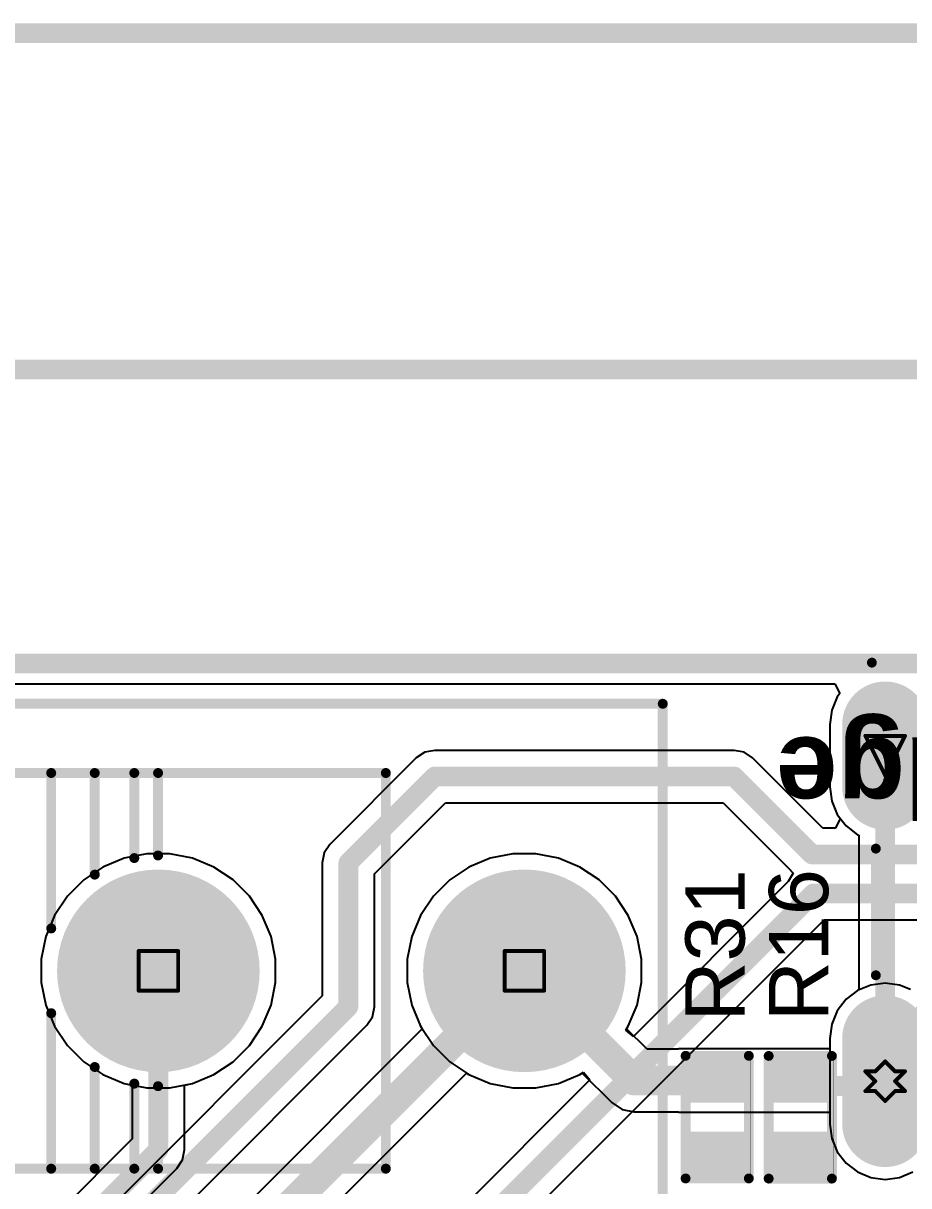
# Model space of a CAD drawing. Header units: inches. Extents: x -6 to 198, y 0 to 119.
# Drawn here: x 11.24 to 22.61, y 48.29 to 63.22 of the extents above; entities that cross this region are included whole.
import ezdxf

# ---------------------------------------------------------------- set-up
doc = ezdxf.new("R2010")
doc.units = ezdxf.units.IN
for name, color, linetype in [('Board Outline', 216, 'Continuous'), ('Bottom Layer', 5, 'Continuous'), ('Bottom Solder', 6, 'Continuous'), ('Dimension', 6, 'Continuous'), ('Drill Drawing', 1, 'Continuous'), ('Mechanical 13', 56, 'Continuous'), ('Multi-Layer', 9, 'Continuous'), ('Pad Holes', 156, 'Continuous'), ('Top Layer', 1, 'Continuous'), ('Top Overlay', 2, 'Continuous'), ('Top Paste', 8, 'Continuous'), ('Top Solder', 216, 'Continuous')]:
    doc.layers.add(name, color=color, linetype=linetype)
doc.styles.add('Arial', font='', dxfattribs={"height": 0.2})
doc.styles.add('Arial_Bold', font='', dxfattribs={"height": 0.2})
doc.styles.get('Arial').set_extended_font_data('Arial')
doc.styles.get('Arial_Bold').set_extended_font_data('Arial', bold=True)

# ---------------------------------------------------------------- blocks, each defined once
blk = doc.blocks.new('R___0402_23')
at = {"layer": 'Top Layer'}
for points in [[(-0.699, -0.318), (-0.699, 0.318), (-0.241, 0.318), (-0.241, -0.318)], [(0.241, -0.318), (0.241, 0.318), (0.699, 0.318), (0.699, -0.318)]]:
    blk.add_hatch(color=1, dxfattribs=at).paths.add_polyline_path(points)
at = {"layer": 'Top Paste'}
for points in [[(-0.699, -0.318), (-0.699, 0.318), (-0.241, 0.318), (-0.241, -0.318)], [(0.241, -0.318), (0.241, 0.318), (0.699, 0.318), (0.699, -0.318)]]:
    blk.add_hatch(color=8, dxfattribs=at).paths.add_polyline_path(points)
at = {"layer": 'Top Solder'}
for points in [[(-0.754, -0.373), (-0.754, 0.373), (-0.186, 0.373), (-0.186, -0.373)], [(0.186, -0.373), (0.186, 0.373), (0.754, 0.373), (0.754, -0.373)]]:
    blk.add_hatch(color=216, dxfattribs=at).paths.add_polyline_path(points)
at = {"layer": 'Top Overlay'}
for points in [[(-0.787, 0.406, 0.127, 0.127, 0), (0.787, 0.406, 0.127, 0.127, 0)], [(-0.787, 0.406, 0.127, 0.127, 0), (-0.787, -0.406, 0.127, 0.127, 0)], [(0.787, 0.406, 0.127, 0.127, 0), (0.787, -0.406, 0.127, 0.127, 0)], [(-0.787, -0.406, 0.127, 0.127, 0), (0.787, -0.406, 0.127, 0.127, 0)], [(-0.813, -0.432, 0.00323, 0.00323, 0), (0.813, -0.432, 0.00323, 0.00323, 0)]]:
    blk.add_lwpolyline(points, format="xyseb", dxfattribs=at)
for points in [[(-0.819, 0.406, 0.0635, 0.0635, 1), (-0.756, 0.406, 0.0635, 0.0635, 1)], [(-0.819, 0.406, 0.0635, 0.0635, 1), (-0.756, 0.406, 0.0635, 0.0635, 1)], [(0.756, 0.406, 0.0635, 0.0635, 1), (0.819, 0.406, 0.0635, 0.0635, 1)], [(0.756, 0.406, 0.0635, 0.0635, 1), (0.819, 0.406, 0.0635, 0.0635, 1)], [(-0.819, -0.406, 0.0635, 0.0635, 1), (-0.756, -0.406, 0.0635, 0.0635, 1)], [(-0.819, -0.406, 0.0635, 0.0635, 1), (-0.756, -0.406, 0.0635, 0.0635, 1)], [(-0.814, -0.432, 0.00161, 0.00161, 1), (-0.812, -0.432, 0.00161, 0.00161, 1)], [(0.756, -0.406, 0.0635, 0.0635, 1), (0.819, -0.406, 0.0635, 0.0635, 1)], [(0.756, -0.406, 0.0635, 0.0635, 1), (0.819, -0.406, 0.0635, 0.0635, 1)], [(0.812, -0.432, 0.00161, 0.00161, 1), (0.814, -0.432, 0.00161, 0.00161, 1)]]:
    blk.add_lwpolyline(points, format="xyseb", close=True, dxfattribs=at)
blk = doc.blocks.new('SS_12D10L9_33')
at = {"layer": 'Bottom Layer'}
blk.add_hatch(color=5, dxfattribs=at).paths.add_polyline_path([(-5.95, 1.25), (-3.45, 1.25), (-3.45, -1.25), (-5.95, -1.25)])
h = blk.add_hatch(color=5, dxfattribs=at)
edge = h.paths.add_edge_path()
edge.add_arc((0, 0), 1.25, 0, 360)
h = blk.add_hatch(color=5, dxfattribs=at)
edge = h.paths.add_edge_path()
edge.add_arc((4.7, 0), 1.25, 0, 360)
at = {"layer": 'Bottom Solder'}
blk.add_hatch(color=6, dxfattribs=at).paths.add_polyline_path([(-6.001, 1.301), (-3.399, 1.301), (-3.399, -1.301), (-6.001, -1.301)])
h = blk.add_hatch(color=6, dxfattribs=at)
edge = h.paths.add_edge_path()
edge.add_arc((0, 0), 1.301, 0, 360)
h = blk.add_hatch(color=6, dxfattribs=at)
edge = h.paths.add_edge_path()
edge.add_arc((4.7, 0), 1.301, 0, 360)
at = {"layer": 'Multi-Layer'}
blk.add_hatch(color=9, dxfattribs=at).paths.add_polyline_path([(-5.95, 1.25), (-3.45, 1.25), (-3.45, -1.25), (-5.95, -1.25)])
h = blk.add_hatch(color=9, dxfattribs=at)
edge = h.paths.add_edge_path()
edge.add_arc((0, 0), 1.25, 0, 360)
h = blk.add_hatch(color=9, dxfattribs=at)
edge = h.paths.add_edge_path()
edge.add_arc((4.7, 0), 1.25, 0, 360)
at = {"layer": 'Pad Holes'}
h = blk.add_hatch(color=7, dxfattribs=at)
edge = h.paths.add_edge_path()
edge.add_arc((-4.7, 0), 0.85, 0, 360)
h = blk.add_hatch(color=7, dxfattribs=at)
edge = h.paths.add_edge_path()
edge.add_arc((0, 0), 0.85, 0, 360)
h = blk.add_hatch(color=7, dxfattribs=at)
edge = h.paths.add_edge_path()
edge.add_arc((4.7, 0), 0.85, 0, 360)
at = {"layer": 'Top Layer'}
blk.add_hatch(color=1, dxfattribs=at).paths.add_polyline_path([(-5.95, 1.25), (-3.45, 1.25), (-3.45, -1.25), (-5.95, -1.25)])
h = blk.add_hatch(color=1, dxfattribs=at)
edge = h.paths.add_edge_path()
edge.add_arc((0, 0), 1.25, 0, 360)
h = blk.add_hatch(color=1, dxfattribs=at)
edge = h.paths.add_edge_path()
edge.add_arc((4.7, 0), 1.25, 0, 360)
at = {"layer": 'Top Solder'}
blk.add_hatch(color=216, dxfattribs=at).paths.add_polyline_path([(-6.001, 1.301), (-3.399, 1.301), (-3.399, -1.301), (-6.001, -1.301)])
h = blk.add_hatch(color=216, dxfattribs=at)
edge = h.paths.add_edge_path()
edge.add_arc((0, 0), 1.301, 0, 360)
h = blk.add_hatch(color=216, dxfattribs=at)
edge = h.paths.add_edge_path()
edge.add_arc((4.7, 0), 1.301, 0, 360)
at = {"layer": 'Top Overlay'}
for points in [[(-6.477, 3.429, 0.127, 0.127, 0), (6.477, 3.429, 0.127, 0.127, 0)], [(-6.477, -3.429, 0.127, 0.127, 0), (-6.477, 3.429, 0.127, 0.127, 0)], [(6.477, -3.429, 0.127, 0.127, 0), (6.477, 3.429, 0.127, 0.127, 0)], [(-2.794, 2.54, 0.127, 0.127, 0), (2.921, 2.54, 0.127, 0.127, 0)], [(-2.794, -2.54, 0.127, 0.127, 0), (-2.794, 2.54, 0.127, 0.127, 0)], [(-2.286, 2.54, 0.127, 0.127, 0), (-1.905, 2.54, 0.127, 0.127, 0)], [(-2.286, -2.54, 0.127, 0.127, 0), (-2.286, 2.54, 0.127, 0.127, 0)], [(-1.905, -2.54, 0.127, 0.127, 0), (-1.905, 2.54, 0.127, 0.127, 0)], [(-1.376, 0.544, 0.127, 0.127, 0), (-1.376, 2.54, 0.127, 0.127, 0)], [(-0.817, 1.235, 0.127, 0.127, 0), (-0.817, 2.54, 0.127, 0.127, 0)], [(-0.309, 1.448, 0.127, 0.127, 0), (-0.309, 2.54, 0.127, 0.127, 0)], [(-0.004, 1.481, 0.127, 0.127, 0), (-0.004, 2.54, 0.127, 0.127, 0)], [(2.921, -2.54, 0.127, 0.127, 0), (2.921, 2.54, 0.127, 0.127, 0)], [(-1.376, -2.54, 0.127, 0.127, 0), (-1.376, -0.544, 0.127, 0.127, 0)], [(-0.817, -2.54, 0.127, 0.127, 0), (-0.817, -1.235, 0.127, 0.127, 0)], [(-0.309, -2.54, 0.127, 0.127, 0), (-0.309, -1.448, 0.127, 0.127, 0)], [(-0.004, -2.54, 0.127, 0.127, 0), (-0.004, -1.481, 0.127, 0.127, 0)], [(-2.794, -2.54, 0.127, 0.127, 0), (2.921, -2.54, 0.127, 0.127, 0)], [(-2.286, -2.54, 0.127, 0.127, 0), (-1.905, -2.54, 0.127, 0.127, 0)], [(-6.477, -3.429, 0.127, 0.127, 0), (6.477, -3.429, 0.127, 0.127, 0)]]:
    blk.add_lwpolyline(points, format="xyseb", dxfattribs=at)
for points in [[(-6.509, 3.429, 0.0635, 0.0635, 1), (-6.445, 3.429, 0.0635, 0.0635, 1)], [(-6.509, 3.429, 0.0635, 0.0635, 1), (-6.445, 3.429, 0.0635, 0.0635, 1)], [(6.445, 3.429, 0.0635, 0.0635, 1), (6.509, 3.429, 0.0635, 0.0635, 1)], [(6.445, 3.429, 0.0635, 0.0635, 1), (6.509, 3.429, 0.0635, 0.0635, 1)], [(-2.826, 2.54, 0.0635, 0.0635, 1), (-2.762, 2.54, 0.0635, 0.0635, 1)], [(-2.826, 2.54, 0.0635, 0.0635, 1), (-2.762, 2.54, 0.0635, 0.0635, 1)], [(-2.318, 2.54, 0.0635, 0.0635, 1), (-2.254, 2.54, 0.0635, 0.0635, 1)], [(-2.318, 2.54, 0.0635, 0.0635, 1), (-2.254, 2.54, 0.0635, 0.0635, 1)], [(-1.937, 2.54, 0.0635, 0.0635, 1), (-1.873, 2.54, 0.0635, 0.0635, 1)], [(-1.937, 2.54, 0.0635, 0.0635, 1), (-1.873, 2.54, 0.0635, 0.0635, 1)], [(-1.408, 2.54, 0.0635, 0.0635, 1), (-1.344, 2.54, 0.0635, 0.0635, 1)], [(-0.849, 2.54, 0.0635, 0.0635, 1), (-0.785, 2.54, 0.0635, 0.0635, 1)], [(-0.341, 2.54, 0.0635, 0.0635, 1), (-0.277, 2.54, 0.0635, 0.0635, 1)], [(-0.036, 2.54, 0.0635, 0.0635, 1), (0.028, 2.54, 0.0635, 0.0635, 1)], [(2.889, 2.54, 0.0635, 0.0635, 1), (2.953, 2.54, 0.0635, 0.0635, 1)], [(2.889, 2.54, 0.0635, 0.0635, 1), (2.953, 2.54, 0.0635, 0.0635, 1)], [(-0.341, 1.448, 0.0635, 0.0635, 1), (-0.277, 1.448, 0.0635, 0.0635, 1)], [(-0.036, 1.481, 0.0635, 0.0635, 1), (0.028, 1.481, 0.0635, 0.0635, 1)], [(-0.849, 1.235, 0.0635, 0.0635, 1), (-0.785, 1.235, 0.0635, 0.0635, 1)], [(-1.408, 0.544, 0.0635, 0.0635, 1), (-1.344, 0.544, 0.0635, 0.0635, 1)], [(-1.408, -0.544, 0.0635, 0.0635, 1), (-1.344, -0.544, 0.0635, 0.0635, 1)], [(-0.849, -1.235, 0.0635, 0.0635, 1), (-0.785, -1.235, 0.0635, 0.0635, 1)], [(-0.341, -1.448, 0.0635, 0.0635, 1), (-0.277, -1.448, 0.0635, 0.0635, 1)], [(-0.036, -1.481, 0.0635, 0.0635, 1), (0.028, -1.481, 0.0635, 0.0635, 1)], [(-2.826, -2.54, 0.0635, 0.0635, 1), (-2.762, -2.54, 0.0635, 0.0635, 1)], [(-2.826, -2.54, 0.0635, 0.0635, 1), (-2.762, -2.54, 0.0635, 0.0635, 1)], [(-2.318, -2.54, 0.0635, 0.0635, 1), (-2.254, -2.54, 0.0635, 0.0635, 1)], [(-2.318, -2.54, 0.0635, 0.0635, 1), (-2.254, -2.54, 0.0635, 0.0635, 1)], [(-1.937, -2.54, 0.0635, 0.0635, 1), (-1.873, -2.54, 0.0635, 0.0635, 1)], [(-1.937, -2.54, 0.0635, 0.0635, 1), (-1.873, -2.54, 0.0635, 0.0635, 1)], [(-1.408, -2.54, 0.0635, 0.0635, 1), (-1.344, -2.54, 0.0635, 0.0635, 1)], [(-0.849, -2.54, 0.0635, 0.0635, 1), (-0.785, -2.54, 0.0635, 0.0635, 1)], [(-0.341, -2.54, 0.0635, 0.0635, 1), (-0.277, -2.54, 0.0635, 0.0635, 1)], [(-0.036, -2.54, 0.0635, 0.0635, 1), (0.028, -2.54, 0.0635, 0.0635, 1)], [(2.889, -2.54, 0.0635, 0.0635, 1), (2.953, -2.54, 0.0635, 0.0635, 1)], [(2.889, -2.54, 0.0635, 0.0635, 1), (2.953, -2.54, 0.0635, 0.0635, 1)], [(-6.509, -3.429, 0.0635, 0.0635, 1), (-6.445, -3.429, 0.0635, 0.0635, 1)], [(-6.509, -3.429, 0.0635, 0.0635, 1), (-6.445, -3.429, 0.0635, 0.0635, 1)], [(6.445, -3.429, 0.0635, 0.0635, 1), (6.509, -3.429, 0.0635, 0.0635, 1)], [(6.445, -3.429, 0.0635, 0.0635, 1), (6.509, -3.429, 0.0635, 0.0635, 1)]]:
    blk.add_lwpolyline(points, format="xyseb", close=True, dxfattribs=at)
blk = doc.blocks.new('R___0402_54')
at = {"layer": 'Top Layer'}
for points in [[(-0.699, -0.318), (-0.699, 0.318), (-0.241, 0.318), (-0.241, -0.318)], [(0.241, -0.318), (0.241, 0.318), (0.699, 0.318), (0.699, -0.318)]]:
    blk.add_hatch(color=1, dxfattribs=at).paths.add_polyline_path(points)
at = {"layer": 'Top Paste'}
for points in [[(-0.699, -0.318), (-0.699, 0.318), (-0.241, 0.318), (-0.241, -0.318)], [(0.241, -0.318), (0.241, 0.318), (0.699, 0.318), (0.699, -0.318)]]:
    blk.add_hatch(color=8, dxfattribs=at).paths.add_polyline_path(points)
at = {"layer": 'Top Solder'}
for points in [[(-0.754, -0.373), (-0.754, 0.373), (-0.186, 0.373), (-0.186, -0.373)], [(0.186, -0.373), (0.186, 0.373), (0.754, 0.373), (0.754, -0.373)]]:
    blk.add_hatch(color=216, dxfattribs=at).paths.add_polyline_path(points)
at = {"layer": 'Top Overlay'}
for points in [[(-0.787, 0.406, 0.127, 0.127, 0), (-0.787, -0.406, 0.127, 0.127, 0)], [(-0.787, 0.406, 0.127, 0.127, 0), (0.787, 0.406, 0.127, 0.127, 0)], [(0.787, 0.406, 0.127, 0.127, 0), (0.787, -0.406, 0.127, 0.127, 0)], [(-0.787, -0.406, 0.127, 0.127, 0), (0.787, -0.406, 0.127, 0.127, 0)], [(-0.813, -0.432, 0.00323, 0.00323, 0), (0.813, -0.432, 0.00323, 0.00323, 0)]]:
    blk.add_lwpolyline(points, format="xyseb", dxfattribs=at)
for points in [[(-0.819, 0.406, 0.0635, 0.0635, 1), (-0.756, 0.406, 0.0635, 0.0635, 1)], [(-0.819, 0.406, 0.0635, 0.0635, 1), (-0.756, 0.406, 0.0635, 0.0635, 1)], [(0.756, 0.406, 0.0635, 0.0635, 1), (0.819, 0.406, 0.0635, 0.0635, 1)], [(0.756, 0.406, 0.0635, 0.0635, 1), (0.819, 0.406, 0.0635, 0.0635, 1)], [(-0.819, -0.406, 0.0635, 0.0635, 1), (-0.756, -0.406, 0.0635, 0.0635, 1)], [(-0.819, -0.406, 0.0635, 0.0635, 1), (-0.756, -0.406, 0.0635, 0.0635, 1)], [(-0.814, -0.432, 0.00161, 0.00161, 1), (-0.812, -0.432, 0.00161, 0.00161, 1)], [(0.756, -0.406, 0.0635, 0.0635, 1), (0.819, -0.406, 0.0635, 0.0635, 1)], [(0.756, -0.406, 0.0635, 0.0635, 1), (0.819, -0.406, 0.0635, 0.0635, 1)], [(0.812, -0.432, 0.00161, 0.00161, 1), (0.814, -0.432, 0.00161, 0.00161, 1)]]:
    blk.add_lwpolyline(points, format="xyseb", close=True, dxfattribs=at)
blk = doc.blocks.new('TYPE_C_31_M_12__84')
at = {"layer": 'Bottom Layer'}
h = blk.add_hatch(color=5, dxfattribs=at)
edge = h.paths.add_edge_path()
edge.add_arc((-4.325, 2.355), 0.45, 0, 180)
edge.add_line((-4.775, 2.355), (-4.775, 1.255))
edge.add_arc((-4.325, 1.255), 0.45, 180, 360)
edge.add_line((-3.875, 1.255), (-3.875, 2.355))
h = blk.add_hatch(color=5, dxfattribs=at)
edge = h.paths.add_edge_path()
edge.add_arc((4.325, 1.255), 0.45, 180, 360)
edge.add_line((4.775, 1.255), (4.775, 2.355))
edge.add_arc((4.325, 2.355), 0.45, 0, 180)
edge.add_line((3.875, 2.355), (3.875, 1.255))
h = blk.add_hatch(color=5, dxfattribs=at)
edge = h.paths.add_edge_path()
edge.add_arc((-4.325, -2.775), 0.45, 180, 360)
edge.add_line((-3.875, -2.775), (-3.875, -1.975))
edge.add_arc((-4.325, -1.975), 0.45, 0, 180)
edge.add_line((-4.775, -1.975), (-4.775, -2.775))
h = blk.add_hatch(color=5, dxfattribs=at)
edge = h.paths.add_edge_path()
edge.add_arc((4.325, -2.775), 0.45, 180, 360)
edge.add_line((4.775, -2.775), (4.775, -1.975))
edge.add_arc((4.325, -1.975), 0.45, 0, 180)
edge.add_line((3.875, -1.975), (3.875, -2.775))
at = {"layer": 'Bottom Solder'}
h = blk.add_hatch(color=6, dxfattribs=at)
edge = h.paths.add_edge_path()
edge.add_arc((-4.325, 2.355), 0.552, 0, 180)
edge.add_line((-4.877, 2.355), (-4.877, 1.255))
edge.add_arc((-4.325, 1.255), 0.552, 180, 360)
edge.add_line((-3.773, 1.255), (-3.773, 2.355))
h = blk.add_hatch(color=6, dxfattribs=at)
edge = h.paths.add_edge_path()
edge.add_arc((4.325, 1.255), 0.552, 180, 360)
edge.add_line((4.877, 1.255), (4.877, 2.355))
edge.add_arc((4.325, 2.355), 0.552, 0, 180)
edge.add_line((3.773, 2.355), (3.773, 1.255))
h = blk.add_hatch(color=6, dxfattribs=at)
edge = h.paths.add_edge_path()
edge.add_arc((-2.89, 1.305), 0.102, 0, 360)
h = blk.add_hatch(color=6, dxfattribs=at)
edge = h.paths.add_edge_path()
edge.add_arc((2.89, 1.305), 0.102, 0, 360)
h = blk.add_hatch(color=6, dxfattribs=at)
edge = h.paths.add_edge_path()
edge.add_arc((-4.325, -2.775), 0.552, 180, 360)
edge.add_line((-3.773, -2.775), (-3.773, -1.975))
edge.add_arc((-4.325, -1.975), 0.552, 0, 180)
edge.add_line((-4.877, -1.975), (-4.877, -2.775))
h = blk.add_hatch(color=6, dxfattribs=at)
edge = h.paths.add_edge_path()
edge.add_arc((4.325, -2.775), 0.552, 180, 360)
edge.add_line((4.877, -2.775), (4.877, -1.975))
edge.add_arc((4.325, -1.975), 0.552, 0, 180)
edge.add_line((3.773, -1.975), (3.773, -2.775))
at = {"layer": 'Multi-Layer'}
h = blk.add_hatch(color=9, dxfattribs=at)
edge = h.paths.add_edge_path()
edge.add_arc((-4.325, 2.355), 0.45, 0, 180)
edge.add_line((-4.775, 2.355), (-4.775, 1.255))
edge.add_arc((-4.325, 1.255), 0.45, 180, 360)
edge.add_line((-3.875, 1.255), (-3.875, 2.355))
h = blk.add_hatch(color=9, dxfattribs=at)
edge = h.paths.add_edge_path()
edge.add_arc((4.325, 1.255), 0.45, 180, 360)
edge.add_line((4.775, 1.255), (4.775, 2.355))
edge.add_arc((4.325, 2.355), 0.45, 0, 180)
edge.add_line((3.875, 2.355), (3.875, 1.255))
h = blk.add_hatch(color=9, dxfattribs=at)
edge = h.paths.add_edge_path()
edge.add_arc((-4.325, -2.775), 0.45, 180, 360)
edge.add_line((-3.875, -2.775), (-3.875, -1.975))
edge.add_arc((-4.325, -1.975), 0.45, 0, 180)
edge.add_line((-4.775, -1.975), (-4.775, -2.775))
h = blk.add_hatch(color=9, dxfattribs=at)
edge = h.paths.add_edge_path()
edge.add_arc((4.325, -2.775), 0.45, 180, 360)
edge.add_line((4.775, -2.775), (4.775, -1.975))
edge.add_arc((4.325, -1.975), 0.45, 0, 180)
edge.add_line((3.875, -1.975), (3.875, -2.775))
at = {"layer": 'Pad Holes'}
h = blk.add_hatch(color=7, dxfattribs=at)
edge = h.paths.add_edge_path()
edge.add_arc((-4.325, 1.255), 0.3, 180, 360)
edge.add_line((-4.025, 1.255), (-4.025, 2.355))
edge.add_arc((-4.325, 2.355), 0.3, 0, 180)
edge.add_line((-4.625, 2.355), (-4.625, 1.255))
h = blk.add_hatch(color=7, dxfattribs=at)
edge = h.paths.add_edge_path()
edge.add_arc((4.325, 1.255), 0.3, 180, 360)
edge.add_line((4.625, 1.255), (4.625, 2.355))
edge.add_arc((4.325, 2.355), 0.3, 0, 180)
edge.add_line((4.025, 2.355), (4.025, 1.255))
h = blk.add_hatch(color=7, dxfattribs=at)
edge = h.paths.add_edge_path()
edge.add_arc((-2.89, 1.305), 0.31, 0, 360)
h = blk.add_hatch(color=7, dxfattribs=at)
edge = h.paths.add_edge_path()
edge.add_arc((2.89, 1.305), 0.31, 0, 360)
h = blk.add_hatch(color=7, dxfattribs=at)
edge = h.paths.add_edge_path()
edge.add_arc((-4.325, -2.775), 0.3, 180, 360)
edge.add_line((-4.025, -2.775), (-4.025, -1.975))
edge.add_arc((-4.325, -1.975), 0.3, 0, 180)
edge.add_line((-4.625, -1.975), (-4.625, -2.775))
h = blk.add_hatch(color=7, dxfattribs=at)
edge = h.paths.add_edge_path()
edge.add_arc((4.325, -2.775), 0.3, 180, 360)
edge.add_line((4.625, -2.775), (4.625, -1.975))
edge.add_arc((4.325, -1.975), 0.3, 0, 180)
edge.add_line((4.025, -1.975), (4.025, -2.775))
at = {"layer": 'Top Layer'}
for points in [[(-3.5, 2.975), (-2.9, 2.975), (-2.9, 1.775), (-3.5, 1.775)], [(-2.7, 2.975), (-2.1, 2.975), (-2.1, 1.775), (-2.7, 1.775)], [(-1.9, 2.975), (-1.6, 2.975), (-1.6, 1.775), (-1.9, 1.775)], [(-1.4, 2.975), (-1.1, 2.975), (-1.1, 1.775), (-1.4, 1.775)], [(-0.9, 2.975), (-0.6, 2.975), (-0.6, 1.775), (-0.9, 1.775)], [(-0.4, 2.975), (-0.1, 2.975), (-0.1, 1.775), (-0.4, 1.775)], [(0.4, 1.775), (0.1, 1.775), (0.1, 2.975), (0.4, 2.975)], [(0.9, 1.775), (0.6, 1.775), (0.6, 2.975), (0.9, 2.975)], [(1.4, 1.775), (1.1, 1.775), (1.1, 2.975), (1.4, 2.975)], [(1.9, 1.775), (1.6, 1.775), (1.6, 2.975), (1.9, 2.975)], [(2.7, 1.775), (2.1, 1.775), (2.1, 2.975), (2.7, 2.975)], [(2.9, 2.975), (3.5, 2.975), (3.5, 1.775), (2.9, 1.775)]]:
    blk.add_hatch(color=1, dxfattribs=at).paths.add_polyline_path(points)
h = blk.add_hatch(color=1, dxfattribs=at)
edge = h.paths.add_edge_path()
edge.add_arc((-4.325, 2.355), 0.45, 0, 180)
edge.add_line((-4.775, 2.355), (-4.775, 1.255))
edge.add_arc((-4.325, 1.255), 0.45, 180, 360)
edge.add_line((-3.875, 1.255), (-3.875, 2.355))
h = blk.add_hatch(color=1, dxfattribs=at)
edge = h.paths.add_edge_path()
edge.add_arc((4.325, 1.255), 0.45, 180, 360)
edge.add_line((4.775, 1.255), (4.775, 2.355))
edge.add_arc((4.325, 2.355), 0.45, 0, 180)
edge.add_line((3.875, 2.355), (3.875, 1.255))
h = blk.add_hatch(color=1, dxfattribs=at)
edge = h.paths.add_edge_path()
edge.add_arc((-4.325, -2.775), 0.45, 180, 360)
edge.add_line((-3.875, -2.775), (-3.875, -1.975))
edge.add_arc((-4.325, -1.975), 0.45, 0, 180)
edge.add_line((-4.775, -1.975), (-4.775, -2.775))
h = blk.add_hatch(color=1, dxfattribs=at)
edge = h.paths.add_edge_path()
edge.add_arc((4.325, -2.775), 0.45, 180, 360)
edge.add_line((4.775, -2.775), (4.775, -1.975))
edge.add_arc((4.325, -1.975), 0.45, 0, 180)
edge.add_line((3.875, -1.975), (3.875, -2.775))
at = {"layer": 'Top Paste'}
for points in [[(-3.5, 2.975), (-2.9, 2.975), (-2.9, 1.775), (-3.5, 1.775)], [(-2.7, 2.975), (-2.1, 2.975), (-2.1, 1.775), (-2.7, 1.775)], [(-1.9, 2.975), (-1.6, 2.975), (-1.6, 1.775), (-1.9, 1.775)], [(-1.4, 2.975), (-1.1, 2.975), (-1.1, 1.775), (-1.4, 1.775)], [(-0.9, 2.975), (-0.6, 2.975), (-0.6, 1.775), (-0.9, 1.775)], [(-0.4, 2.975), (-0.1, 2.975), (-0.1, 1.775), (-0.4, 1.775)], [(0.4, 1.775), (0.1, 1.775), (0.1, 2.975), (0.4, 2.975)], [(0.9, 1.775), (0.6, 1.775), (0.6, 2.975), (0.9, 2.975)], [(1.4, 1.775), (1.1, 1.775), (1.1, 2.975), (1.4, 2.975)], [(1.9, 1.775), (1.6, 1.775), (1.6, 2.975), (1.9, 2.975)], [(2.7, 1.775), (2.1, 1.775), (2.1, 2.975), (2.7, 2.975)], [(2.9, 2.975), (3.5, 2.975), (3.5, 1.775), (2.9, 1.775)]]:
    blk.add_hatch(color=8, dxfattribs=at).paths.add_polyline_path(points)
at = {"layer": 'Top Solder'}
for points in [[(-3.602, 3.077), (-2.798, 3.077), (-2.798, 1.673), (-3.602, 1.673)], [(-2.802, 3.077), (-1.998, 3.077), (-1.998, 1.673), (-2.802, 1.673)], [(-2.002, 3.077), (-1.498, 3.077), (-1.498, 1.673), (-2.002, 1.673)], [(-1.502, 3.077), (-0.998, 3.077), (-0.998, 1.673), (-1.502, 1.673)], [(-1.002, 3.077), (-0.498, 3.077), (-0.498, 1.673), (-1.002, 1.673)], [(-0.502, 3.077), (0.002, 3.077), (0.002, 1.673), (-0.502, 1.673)], [(0.502, 1.673), (-0.002, 1.673), (-0.002, 3.077), (0.502, 3.077)], [(1.002, 1.673), (0.498, 1.673), (0.498, 3.077), (1.002, 3.077)], [(1.502, 1.673), (0.998, 1.673), (0.998, 3.077), (1.502, 3.077)], [(2.002, 1.673), (1.498, 1.673), (1.498, 3.077), (2.002, 3.077)], [(2.802, 1.673), (1.998, 1.673), (1.998, 3.077), (2.802, 3.077)], [(2.798, 3.077), (3.602, 3.077), (3.602, 1.673), (2.798, 1.673)]]:
    blk.add_hatch(color=216, dxfattribs=at).paths.add_polyline_path(points)
h = blk.add_hatch(color=216, dxfattribs=at)
edge = h.paths.add_edge_path()
edge.add_arc((-4.325, 2.355), 0.552, 0, 180)
edge.add_line((-4.877, 2.355), (-4.877, 1.255))
edge.add_arc((-4.325, 1.255), 0.552, 180, 360)
edge.add_line((-3.773, 1.255), (-3.773, 2.355))
h = blk.add_hatch(color=216, dxfattribs=at)
edge = h.paths.add_edge_path()
edge.add_arc((4.325, 1.255), 0.552, 180, 360)
edge.add_line((4.877, 1.255), (4.877, 2.355))
edge.add_arc((4.325, 2.355), 0.552, 0, 180)
edge.add_line((3.773, 2.355), (3.773, 1.255))
h = blk.add_hatch(color=216, dxfattribs=at)
edge = h.paths.add_edge_path()
edge.add_arc((-2.89, 1.305), 0.102, 0, 360)
h = blk.add_hatch(color=216, dxfattribs=at)
edge = h.paths.add_edge_path()
edge.add_arc((2.89, 1.305), 0.102, 0, 360)
h = blk.add_hatch(color=216, dxfattribs=at)
edge = h.paths.add_edge_path()
edge.add_arc((-4.325, -2.775), 0.552, 180, 360)
edge.add_line((-3.773, -2.775), (-3.773, -1.975))
edge.add_arc((-4.325, -1.975), 0.552, 0, 180)
edge.add_line((-4.877, -1.975), (-4.877, -2.775))
h = blk.add_hatch(color=216, dxfattribs=at)
edge = h.paths.add_edge_path()
edge.add_arc((4.325, -2.775), 0.552, 180, 360)
edge.add_line((4.877, -2.775), (4.877, -1.975))
edge.add_arc((4.325, -1.975), 0.552, 0, 180)
edge.add_line((3.773, -1.975), (3.773, -2.775))
at = {"layer": 'Mechanical 13'}
for points in [[(-1.691, -2.72, 0.127, 0.127, 0), (-1.868, -2.897, 0.127, 0.127, 0)], [(-1.487, -2.72, 0.127, 0.127, 0), (-1.691, -2.72, 0.127, 0.127, 0)], [(-1.868, -2.897, 0.127, 0.127, 0), (-1.868, -3.202, 0.127, 0.127, 0)], [(-1.868, -3.202, 0.127, 0.127, 0), (-2.072, -3.202, 0.127, 0.127, 0)], [(-1.908, -3.365, 0.127, 0.127, 0), (-2.072, -3.202, 0.127, 0.127, 0)], [(-1.665, -3.202, 0.127, 0.127, 0), (-1.868, -3.202, 0.127, 0.127, 0)], [(-1.665, -3.202, 0.127, 0.127, 0), (-1.828, -3.365, 0.127, 0.127, 0)]]:
    blk.add_lwpolyline(points, format="xyseb", dxfattribs=at)
for points in [[(-1.722, -2.72, 0.0635, 0.0635, 1), (-1.659, -2.72, 0.0635, 0.0635, 1)], [(-1.722, -2.72, 0.0635, 0.0635, 1), (-1.659, -2.72, 0.0635, 0.0635, 1)], [(-1.519, -2.72, 0.0635, 0.0635, 1), (-1.456, -2.72, 0.0635, 0.0635, 1)], [(-1.9, -2.897, 0.0635, 0.0635, 1), (-1.837, -2.897, 0.0635, 0.0635, 1)], [(-1.9, -2.897, 0.0635, 0.0635, 1), (-1.837, -2.897, 0.0635, 0.0635, 1)], [(-2.103, -3.202, 0.0635, 0.0635, 1), (-2.04, -3.202, 0.0635, 0.0635, 1)], [(-2.103, -3.202, 0.0635, 0.0635, 1), (-2.04, -3.202, 0.0635, 0.0635, 1)], [(-1.9, -3.202, 0.0635, 0.0635, 1), (-1.837, -3.202, 0.0635, 0.0635, 1)], [(-1.9, -3.202, 0.0635, 0.0635, 1), (-1.837, -3.202, 0.0635, 0.0635, 1)], [(-1.9, -3.202, 0.0635, 0.0635, 1), (-1.837, -3.202, 0.0635, 0.0635, 1)], [(-1.697, -3.202, 0.0635, 0.0635, 1), (-1.633, -3.202, 0.0635, 0.0635, 1)], [(-1.697, -3.202, 0.0635, 0.0635, 1), (-1.633, -3.202, 0.0635, 0.0635, 1)], [(-1.94, -3.365, 0.0635, 0.0635, 1), (-1.877, -3.365, 0.0635, 0.0635, 1)], [(-1.86, -3.365, 0.0635, 0.0635, 1), (-1.797, -3.365, 0.0635, 0.0635, 1)]]:
    blk.add_lwpolyline(points, format="xyseb", close=True, dxfattribs=at)
at = {"layer": 'Top Overlay'}
for points in [[(-4.445, 0.445, 0.127, 0.127, 0), (-4.445, -1.181, 0.127, 0.127, 0)], [(4.445, 0.445, 0.127, 0.127, 0), (4.445, -1.181, 0.127, 0.127, 0)], [(4.495, -3.569, 0.127, 0.127, 0), (-4.495, -3.569, 0.127, 0.127, 0)]]:
    blk.add_lwpolyline(points, format="xyseb", dxfattribs=at)
for points in [[(-4.476, 0.445, 0.0635, 0.0635, 1), (-4.413, 0.445, 0.0635, 0.0635, 1)], [(4.413, 0.445, 0.0635, 0.0635, 1), (4.476, 0.445, 0.0635, 0.0635, 1)], [(-4.476, -1.181, 0.0635, 0.0635, 1), (-4.413, -1.181, 0.0635, 0.0635, 1)], [(4.413, -1.181, 0.0635, 0.0635, 1), (4.476, -1.181, 0.0635, 0.0635, 1)], [(-4.527, -3.569, 0.0635, 0.0635, 1), (-4.464, -3.569, 0.0635, 0.0635, 1)], [(4.464, -3.569, 0.0635, 0.0635, 1), (4.527, -3.569, 0.0635, 0.0635, 1)]]:
    blk.add_lwpolyline(points, format="xyseb", close=True, dxfattribs=at)
at = {"layer": 'Mechanical 13', "style": 'Arial_Bold'}
blk.add_text('PCB Edge', height=1.016, dxfattribs=at).set_placement((-1.135, -2.608))

msp = doc.modelspace()

# ---------------------------------------------------------------- linework, layer by layer
at = {"layer": 'Board Outline'}
msp.add_lwpolyline([(0, 55, 0.254, 0.254, 0), (70, 55, 0.254, 0.254, 0)], format="xyseb", dxfattribs=at)
at = {"layer": 'Bottom Layer'}
for p, q in [((4.271, 54.741), (21.667, 54.741)), ((21.667, 54.741), (21.73, 54.614)), ((21.697, 54.572), (21.626, 54.4)), ((21.73, 54.614), (21.697, 54.572)), ((21.626, 54.4), (21.602, 54.217)), ((21.602, 54.217), (21.602, 53.417)), ((16.528, 53.885), (16.399, 53.86)), ((20.372, 53.885), (16.528, 53.885)), ((20.501, 53.86), (20.372, 53.885)), ((16.29, 53.787), (15.18, 52.677)), ((16.399, 53.86), (16.29, 53.787)), ((20.61, 53.787), (20.501, 53.86)), ((21.512, 52.885), (20.61, 53.787)), ((21.602, 53.417), (21.626, 53.233)), ((15.755, 52.299), (16.668, 53.212)), ((16.668, 53.212), (20.233, 53.212)), ((20.233, 53.212), (21.07, 52.374)), ((21.626, 53.233), (21.697, 53.062)), ((21.735, 53.012), (21.672, 52.885)), ((21.697, 53.062), (21.735, 53.012)), ((21.672, 52.885), (21.512, 52.885)), ((12.831, 52.558), (12.541, 52.5)), ((13.128, 52.558), (12.831, 52.558)), ((13.418, 52.5), (13.128, 52.558)), ((15.107, 52.568), (15.082, 52.439)), ((15.18, 52.677), (15.107, 52.568)), ((17.531, 52.558), (17.241, 52.5)), ((17.828, 52.558), (17.531, 52.558)), ((18.118, 52.5), (17.828, 52.558)), ((12.541, 52.5), (12.267, 52.387)), ((13.692, 52.387), (13.418, 52.5)), ((15.082, 52.439), (15.082, 50.732)), ((17.241, 52.5), (16.967, 52.387)), ((18.392, 52.387), (18.118, 52.5)), ((12.267, 52.387), (12.021, 52.222)), ((13.938, 52.222), (13.692, 52.387)), ((15.755, 50.593), (15.755, 52.299)), ((16.967, 52.387), (16.721, 52.222)), ((18.638, 52.222), (18.392, 52.387)), ((21.132, 52.307), (21.068, 52.202)), ((21.07, 52.374), (21.132, 52.307)), ((12.021, 52.222), (11.811, 52.013)), ((14.148, 52.013), (13.938, 52.222)), ((16.721, 52.222), (16.511, 52.013)), ((18.848, 52.013), (18.638, 52.222)), ((21.068, 52.202), (19.079, 50.212)), ((11.811, 52.013), (11.647, 51.766)), ((14.312, 51.766), (14.148, 52.013)), ((16.511, 52.013), (16.347, 51.766)), ((19.012, 51.766), (18.848, 52.013)), ((11.647, 51.766), (11.533, 51.493)), ((14.426, 51.493), (14.312, 51.766)), ((15.069, 45.25), (21.53, 51.711)), ((16.347, 51.766), (16.233, 51.493)), ((19.126, 51.493), (19.012, 51.766)), ((21.53, 51.711), (31.762, 51.711)), ((11.533, 51.493), (11.475, 51.202)), ((14.483, 51.202), (14.426, 51.493)), ((16.233, 51.493), (16.175, 51.202)), ((19.183, 51.202), (19.126, 51.493)), ((11.475, 51.202), (11.475, 50.906)), ((14.483, 50.906), (14.483, 51.202)), ((16.175, 51.202), (16.175, 50.906)), ((19.183, 50.906), (19.183, 51.202)), ((11.475, 50.906), (11.533, 50.615)), ((14.426, 50.615), (14.483, 50.906)), ((16.175, 50.906), (16.233, 50.615)), ((19.126, 50.615), (19.183, 50.906)), ((21.957, 50.802), (21.81, 50.689)), ((22.128, 50.872), (21.957, 50.802)), ((22.312, 50.897), (22.128, 50.872)), ((22.496, 50.872), (22.312, 50.897)), ((22.638, 50.814), (22.496, 50.872)), ((15.082, 50.732), (11.471, 47.122)), ((11.533, 50.615), (11.647, 50.342)), ((14.312, 50.342), (14.426, 50.615)), ((16.233, 50.615), (16.347, 50.342)), ((19.012, 50.342), (19.126, 50.615)), ((21.81, 50.689), (21.697, 50.542)), ((15.656, 50.355), (15.729, 50.464)), ((15.729, 50.464), (15.755, 50.593)), ((21.697, 50.542), (21.626, 50.37)), ((11.647, 50.342), (11.811, 50.095)), ((12.046, 46.744), (15.656, 50.355)), ((16.368, 50.31), (13.385, 47.327)), ((14.148, 50.095), (14.312, 50.342)), ((16.347, 50.342), (16.368, 50.31)), ((18.98, 50.293), (19.012, 50.342)), ((21.626, 50.37), (21.602, 50.187)), ((19.079, 50.212), (18.98, 50.293)), ((21.602, 50.187), (21.602, 49.087)), ((11.811, 50.095), (12.021, 49.886)), ((13.938, 49.886), (14.148, 50.095)), ((12.021, 49.886), (12.267, 49.721)), ((13.692, 49.721), (13.938, 49.886)), ((12.267, 49.721), (12.541, 49.608)), ((13.418, 49.608), (13.692, 49.721)), ((14.07, 46.877), (16.935, 49.742)), ((16.935, 49.742), (16.967, 49.721)), ((16.967, 49.721), (17.241, 49.608)), ((18.118, 49.608), (18.392, 49.721)), ((18.392, 49.721), (18.44, 49.754)), ((18.44, 49.754), (18.521, 49.655)), ((12.541, 49.608), (12.831, 49.55)), ((13.128, 49.55), (13.418, 49.608)), ((18.521, 49.655), (14.494, 45.628)), ((17.241, 49.608), (17.531, 49.55)), ((17.828, 49.55), (18.118, 49.608)), ((12.831, 49.55), (13.128, 49.55)), ((17.531, 49.55), (17.828, 49.55)), ((21.602, 49.087), (21.626, 48.903)), ((21.626, 48.903), (21.697, 48.732)), ((21.697, 48.732), (21.81, 48.584)), ((21.81, 48.584), (21.957, 48.472)), ((21.957, 48.472), (22.128, 48.401)), ((22.128, 48.401), (22.312, 48.376)), ((22.312, 48.376), (22.496, 48.401)), ((22.496, 48.401), (22.667, 48.472))]:
    msp.add_line(p, q, dxfattribs=at)
for points in [[(15.418, 52.439, 0.254, 0.254, 0), (16.528, 53.549, 0.254, 0.254, 0)], [(16.528, 53.549, 0.254, 0.254, 0), (20.372, 53.549, 0.254, 0.254, 0)], [(20.372, 53.549, 0.254, 0.254, 0), (21.372, 52.549, 0.254, 0.254, 0)], [(15.418, 50.593, 0.254, 0.254, 0), (15.418, 52.439, 0.254, 0.254, 0)], [(21.372, 52.549, 0.254, 0.254, 0), (31.61, 52.549, 0.254, 0.254, 0)], [(14.732, 45.39, 0.254, 0.254, 0), (21.39, 52.048, 0.254, 0.254, 0)], [(21.39, 52.048, 0.254, 0.254, 0), (31.762, 52.048, 0.254, 0.254, 0)], [(13.668, 47.043, 0.381, 0.381, 0), (17.679, 51.054, 0.381, 0.381, 0)], [(22.312, 50.012, 0.254, 0.254, 0), (23.494, 51.194, 0.254, 0.254, 0)], [(11.709, 46.884, 0.254, 0.254, 0), (15.418, 50.593, 0.254, 0.254, 0)], [(22.312, 49.637, 0.254, 0.254, 0), (22.312, 50.012, 0.254, 0.254, 0)]]:
    msp.add_lwpolyline(points, format="xyseb", dxfattribs=at)
for points in [[(16.465, 53.549, 0.127, 0.127, 1), (16.592, 53.549, 0.127, 0.127, 1)], [(16.465, 53.549, 0.127, 0.127, 1), (16.592, 53.549, 0.127, 0.127, 1)], [(20.309, 53.549, 0.127, 0.127, 1), (20.436, 53.549, 0.127, 0.127, 1)], [(20.309, 53.549, 0.127, 0.127, 1), (20.436, 53.549, 0.127, 0.127, 1)], [(15.355, 52.439, 0.127, 0.127, 1), (15.482, 52.439, 0.127, 0.127, 1)], [(15.355, 52.439, 0.127, 0.127, 1), (15.482, 52.439, 0.127, 0.127, 1)], [(21.309, 52.549, 0.127, 0.127, 1), (21.436, 52.549, 0.127, 0.127, 1)], [(21.309, 52.549, 0.127, 0.127, 1), (21.436, 52.549, 0.127, 0.127, 1)], [(21.327, 52.048, 0.127, 0.127, 1), (21.454, 52.048, 0.127, 0.127, 1)], [(21.327, 52.048, 0.127, 0.127, 1), (21.454, 52.048, 0.127, 0.127, 1)], [(17.584, 51.054, 0.191, 0.191, 1), (17.775, 51.054, 0.191, 0.191, 1)], [(15.355, 50.593, 0.127, 0.127, 1), (15.482, 50.593, 0.127, 0.127, 1)], [(15.355, 50.593, 0.127, 0.127, 1), (15.482, 50.593, 0.127, 0.127, 1)], [(22.249, 50.012, 0.127, 0.127, 1), (22.376, 50.012, 0.127, 0.127, 1)], [(22.249, 50.012, 0.127, 0.127, 1), (22.376, 50.012, 0.127, 0.127, 1)], [(22.249, 49.637, 0.127, 0.127, 1), (22.376, 49.637, 0.127, 0.127, 1)]]:
    msp.add_lwpolyline(points, format="xyseb", close=True, dxfattribs=at)
at = {"layer": 'Dimension'}
for points in [[(3.2, 63.094, 0.254, 0.254, 0), (25.151, 63.094, 0.254, 0.254, 0)], [(0, 58.776, 0.254, 0.254, 0), (25.151, 58.776, 0.254, 0.254, 0)]]:
    msp.add_lwpolyline(points, format="xyseb", dxfattribs=at)
at = {"layer": 'Drill Drawing'}
for points in [[(22.058, 54.071, 0.0508, 0.0508, 0), (22.566, 54.071, 0.0508, 0.0508, 0)], [(22.058, 54.071, 0.0508, 0.0508, 0), (22.312, 53.563, 0.0508, 0.0508, 0)], [(22.312, 53.563, 0.0508, 0.0508, 0), (22.566, 54.071, 0.0508, 0.0508, 0)], [(12.725, 51.308, 0.0508, 0.0508, 0), (13.233, 51.308, 0.0508, 0.0508, 0)], [(12.725, 50.8, 0.0508, 0.0508, 0), (12.725, 51.308, 0.0508, 0.0508, 0)], [(13.233, 50.8, 0.0508, 0.0508, 0), (13.233, 51.308, 0.0508, 0.0508, 0)], [(17.425, 51.308, 0.0508, 0.0508, 0), (17.933, 51.308, 0.0508, 0.0508, 0)], [(17.425, 50.8, 0.0508, 0.0508, 0), (17.425, 51.308, 0.0508, 0.0508, 0)], [(17.933, 50.8, 0.0508, 0.0508, 0), (17.933, 51.308, 0.0508, 0.0508, 0)], [(12.725, 50.8, 0.0508, 0.0508, 0), (13.233, 50.8, 0.0508, 0.0508, 0)], [(17.425, 50.8, 0.0508, 0.0508, 0), (17.933, 50.8, 0.0508, 0.0508, 0)], [(22.185, 49.764, 0.0508, 0.0508, 0), (22.312, 49.891, 0.0508, 0.0508, 0)], [(22.312, 49.891, 0.0508, 0.0508, 0), (22.439, 49.764, 0.0508, 0.0508, 0)], [(22.058, 49.764, 0.0508, 0.0508, 0), (22.185, 49.637, 0.0508, 0.0508, 0)], [(22.058, 49.764, 0.0508, 0.0508, 0), (22.185, 49.764, 0.0508, 0.0508, 0)], [(22.439, 49.764, 0.0508, 0.0508, 0), (22.566, 49.764, 0.0508, 0.0508, 0)], [(22.439, 49.637, 0.0508, 0.0508, 0), (22.566, 49.764, 0.0508, 0.0508, 0)], [(22.058, 49.51, 0.0508, 0.0508, 0), (22.185, 49.637, 0.0508, 0.0508, 0)], [(22.439, 49.637, 0.0508, 0.0508, 0), (22.566, 49.51, 0.0508, 0.0508, 0)], [(22.058, 49.51, 0.0508, 0.0508, 0), (22.185, 49.51, 0.0508, 0.0508, 0)], [(22.185, 49.51, 0.0508, 0.0508, 0), (22.312, 49.383, 0.0508, 0.0508, 0)], [(22.312, 49.383, 0.0508, 0.0508, 0), (22.439, 49.51, 0.0508, 0.0508, 0)], [(22.439, 49.51, 0.0508, 0.0508, 0), (22.566, 49.51, 0.0508, 0.0508, 0)]]:
    msp.add_lwpolyline(points, format="xyseb", dxfattribs=at)
for points in [[(22.045, 54.071, 0.0254, 0.0254, 1), (22.071, 54.071, 0.0254, 0.0254, 1)], [(22.045, 54.071, 0.0254, 0.0254, 1), (22.071, 54.071, 0.0254, 0.0254, 1)], [(22.553, 54.071, 0.0254, 0.0254, 1), (22.579, 54.071, 0.0254, 0.0254, 1)], [(22.553, 54.071, 0.0254, 0.0254, 1), (22.579, 54.071, 0.0254, 0.0254, 1)], [(22.299, 53.563, 0.0254, 0.0254, 1), (22.325, 53.563, 0.0254, 0.0254, 1)], [(22.299, 53.563, 0.0254, 0.0254, 1), (22.325, 53.563, 0.0254, 0.0254, 1)], [(12.713, 51.308, 0.0254, 0.0254, 1), (12.738, 51.308, 0.0254, 0.0254, 1)], [(12.713, 51.308, 0.0254, 0.0254, 1), (12.738, 51.308, 0.0254, 0.0254, 1)], [(13.221, 51.308, 0.0254, 0.0254, 1), (13.246, 51.308, 0.0254, 0.0254, 1)], [(13.221, 51.308, 0.0254, 0.0254, 1), (13.246, 51.308, 0.0254, 0.0254, 1)], [(17.413, 51.308, 0.0254, 0.0254, 1), (17.438, 51.308, 0.0254, 0.0254, 1)], [(17.413, 51.308, 0.0254, 0.0254, 1), (17.438, 51.308, 0.0254, 0.0254, 1)], [(17.921, 51.308, 0.0254, 0.0254, 1), (17.946, 51.308, 0.0254, 0.0254, 1)], [(17.921, 51.308, 0.0254, 0.0254, 1), (17.946, 51.308, 0.0254, 0.0254, 1)], [(12.713, 50.8, 0.0254, 0.0254, 1), (12.738, 50.8, 0.0254, 0.0254, 1)], [(12.713, 50.8, 0.0254, 0.0254, 1), (12.738, 50.8, 0.0254, 0.0254, 1)], [(13.221, 50.8, 0.0254, 0.0254, 1), (13.246, 50.8, 0.0254, 0.0254, 1)], [(13.221, 50.8, 0.0254, 0.0254, 1), (13.246, 50.8, 0.0254, 0.0254, 1)], [(17.413, 50.8, 0.0254, 0.0254, 1), (17.438, 50.8, 0.0254, 0.0254, 1)], [(17.413, 50.8, 0.0254, 0.0254, 1), (17.438, 50.8, 0.0254, 0.0254, 1)], [(17.921, 50.8, 0.0254, 0.0254, 1), (17.946, 50.8, 0.0254, 0.0254, 1)], [(17.921, 50.8, 0.0254, 0.0254, 1), (17.946, 50.8, 0.0254, 0.0254, 1)], [(22.299, 49.891, 0.0254, 0.0254, 1), (22.325, 49.891, 0.0254, 0.0254, 1)], [(22.299, 49.891, 0.0254, 0.0254, 1), (22.325, 49.891, 0.0254, 0.0254, 1)], [(22.045, 49.764, 0.0254, 0.0254, 1), (22.071, 49.764, 0.0254, 0.0254, 1)], [(22.045, 49.764, 0.0254, 0.0254, 1), (22.071, 49.764, 0.0254, 0.0254, 1)], [(22.172, 49.764, 0.0254, 0.0254, 1), (22.198, 49.764, 0.0254, 0.0254, 1)], [(22.172, 49.764, 0.0254, 0.0254, 1), (22.198, 49.764, 0.0254, 0.0254, 1)], [(22.426, 49.764, 0.0254, 0.0254, 1), (22.452, 49.764, 0.0254, 0.0254, 1)], [(22.426, 49.764, 0.0254, 0.0254, 1), (22.452, 49.764, 0.0254, 0.0254, 1)], [(22.553, 49.764, 0.0254, 0.0254, 1), (22.579, 49.764, 0.0254, 0.0254, 1)], [(22.553, 49.764, 0.0254, 0.0254, 1), (22.579, 49.764, 0.0254, 0.0254, 1)], [(22.172, 49.637, 0.0254, 0.0254, 1), (22.198, 49.637, 0.0254, 0.0254, 1)], [(22.172, 49.637, 0.0254, 0.0254, 1), (22.198, 49.637, 0.0254, 0.0254, 1)], [(22.426, 49.637, 0.0254, 0.0254, 1), (22.452, 49.637, 0.0254, 0.0254, 1)], [(22.426, 49.637, 0.0254, 0.0254, 1), (22.452, 49.637, 0.0254, 0.0254, 1)], [(22.045, 49.51, 0.0254, 0.0254, 1), (22.071, 49.51, 0.0254, 0.0254, 1)], [(22.045, 49.51, 0.0254, 0.0254, 1), (22.071, 49.51, 0.0254, 0.0254, 1)], [(22.172, 49.51, 0.0254, 0.0254, 1), (22.198, 49.51, 0.0254, 0.0254, 1)], [(22.172, 49.51, 0.0254, 0.0254, 1), (22.198, 49.51, 0.0254, 0.0254, 1)], [(22.299, 49.383, 0.0254, 0.0254, 1), (22.325, 49.383, 0.0254, 0.0254, 1)], [(22.299, 49.383, 0.0254, 0.0254, 1), (22.325, 49.383, 0.0254, 0.0254, 1)], [(22.426, 49.51, 0.0254, 0.0254, 1), (22.452, 49.51, 0.0254, 0.0254, 1)], [(22.426, 49.51, 0.0254, 0.0254, 1), (22.452, 49.51, 0.0254, 0.0254, 1)], [(22.553, 49.51, 0.0254, 0.0254, 1), (22.579, 49.51, 0.0254, 0.0254, 1)], [(22.553, 49.51, 0.0254, 0.0254, 1), (22.579, 49.51, 0.0254, 0.0254, 1)]]:
    msp.add_lwpolyline(points, format="xyseb", close=True, dxfattribs=at)
at = {"layer": 'Top Layer'}
for p, q in [((4.271, 54.741), (21.667, 54.741)), ((21.667, 54.741), (21.73, 54.614)), ((21.697, 54.572), (21.626, 54.4)), ((21.73, 54.614), (21.697, 54.572)), ((21.626, 54.4), (21.602, 54.217)), ((21.602, 54.217), (21.602, 53.417)), ((21.602, 53.417), (21.626, 53.233)), ((21.626, 53.233), (21.697, 53.062)), ((21.697, 53.062), (21.81, 52.914)), ((21.81, 52.914), (21.957, 52.802)), ((21.957, 52.802), (21.975, 52.794)), ((21.975, 52.794), (21.975, 50.809)), ((12.831, 52.558), (12.541, 52.5)), ((13.128, 52.558), (12.831, 52.558)), ((13.418, 52.5), (13.128, 52.558)), ((17.531, 52.558), (17.241, 52.5)), ((17.828, 52.558), (17.531, 52.558)), ((18.118, 52.5), (17.828, 52.558)), ((12.541, 52.5), (12.267, 52.387)), ((13.692, 52.387), (13.418, 52.5)), ((17.241, 52.5), (16.967, 52.387)), ((18.392, 52.387), (18.118, 52.5)), ((12.267, 52.387), (12.021, 52.222)), ((13.938, 52.222), (13.692, 52.387)), ((16.967, 52.387), (16.721, 52.222)), ((18.638, 52.222), (18.392, 52.387)), ((12.021, 52.222), (11.811, 52.013)), ((14.148, 52.013), (13.938, 52.222)), ((16.721, 52.222), (16.511, 52.013)), ((18.848, 52.013), (18.638, 52.222)), ((11.811, 52.013), (11.647, 51.766)), ((14.312, 51.766), (14.148, 52.013)), ((16.511, 52.013), (16.347, 51.766)), ((19.012, 51.766), (18.848, 52.013)), ((11.647, 51.766), (11.533, 51.493)), ((14.426, 51.493), (14.312, 51.766)), ((16.347, 51.766), (16.233, 51.493)), ((19.126, 51.493), (19.012, 51.766)), ((11.533, 51.493), (11.475, 51.202)), ((14.483, 51.202), (14.426, 51.493)), ((16.233, 51.493), (16.175, 51.202)), ((19.183, 51.202), (19.126, 51.493)), ((11.475, 51.202), (11.475, 50.906)), ((14.483, 50.906), (14.483, 51.202)), ((16.175, 51.202), (16.175, 50.906)), ((19.183, 50.906), (19.183, 51.202)), ((11.475, 50.906), (11.533, 50.615)), ((14.426, 50.615), (14.483, 50.906)), ((16.175, 50.906), (16.233, 50.615)), ((19.126, 50.615), (19.183, 50.906)), ((21.957, 50.802), (21.81, 50.689)), ((21.975, 50.809), (21.957, 50.802)), ((11.533, 50.615), (11.647, 50.342)), ((14.312, 50.342), (14.426, 50.615)), ((16.233, 50.615), (16.347, 50.342)), ((19.012, 50.342), (19.126, 50.615)), ((21.81, 50.689), (21.697, 50.542)), ((21.697, 50.542), (21.626, 50.37)), ((11.647, 50.342), (11.811, 50.095)), ((14.148, 50.095), (14.312, 50.342)), ((16.347, 50.342), (16.511, 50.095)), ((18.991, 50.31), (19.012, 50.342)), ((19.254, 50.048), (18.991, 50.31)), ((21.626, 50.37), (21.602, 50.187)), ((21.602, 50.187), (21.602, 50.051)), ((11.811, 50.095), (12.021, 49.886)), ((13.938, 49.886), (14.148, 50.095)), ((16.511, 50.095), (16.721, 49.886)), ((19.66, 50.048), (19.254, 50.048)), ((20.6, 50.053), (19.66, 50.053)), ((19.66, 50.053), (19.66, 50.048)), ((20.65, 50.053), (20.6, 50.053)), ((20.776, 50.051), (20.65, 50.053)), ((21.602, 50.051), (20.776, 50.051)), ((12.021, 49.886), (12.267, 49.721)), ((13.692, 49.721), (13.938, 49.886)), ((16.721, 49.886), (16.967, 49.721)), ((12.267, 49.721), (12.541, 49.608)), ((13.418, 49.608), (13.692, 49.721)), ((16.967, 49.721), (17.241, 49.608)), ((18.118, 49.608), (18.392, 49.721)), ((18.392, 49.721), (18.423, 49.742)), ((18.423, 49.742), (18.803, 49.362)), ((12.541, 49.608), (12.643, 49.588)), ((12.643, 49.588), (12.643, 48.896)), ((13.316, 49.588), (13.418, 49.608)), ((13.316, 48.756), (13.316, 49.588)), ((17.241, 49.608), (17.531, 49.55)), ((17.828, 49.55), (18.118, 49.608)), ((17.531, 49.55), (17.828, 49.55)), ((18.803, 49.362), (18.934, 49.275)), ((18.934, 49.275), (19.087, 49.245)), ((19.087, 49.245), (19.66, 49.245)), ((19.66, 49.245), (19.66, 49.24)), ((19.66, 49.24), (20.6, 49.24)), ((20.6, 49.24), (20.726, 49.238)), ((20.726, 49.238), (20.776, 49.238)), ((20.776, 49.238), (21.602, 49.238)), ((21.602, 49.238), (21.602, 49.087)), ((21.602, 49.087), (21.626, 48.903)), ((12.643, 48.896), (11.625, 47.877)), ((21.626, 48.903), (21.697, 48.732)), ((13.29, 48.627), (13.316, 48.756)), ((21.697, 48.732), (21.81, 48.584)), ((12.002, 47.303), (13.217, 48.518)), ((13.217, 48.518), (13.29, 48.627)), ((21.81, 48.584), (21.957, 48.472)), ((21.957, 48.472), (22.128, 48.401)), ((22.128, 48.401), (22.312, 48.376)), ((22.312, 48.376), (22.496, 48.401)), ((22.496, 48.401), (22.667, 48.472))]:
    msp.add_line(p, q, dxfattribs=at)
for points in [[(22.312, 49.637, 0.254, 0.254, 0), (22.312, 53.817, 0.254, 0.254, 0)], [(17.679, 51.054, 0.381, 0.381, 0), (19.087, 49.646, 0.381, 0.381, 0)], [(12.979, 48.756, 0.254, 0.254, 0), (12.979, 51.054, 0.254, 0.254, 0)], [(19.087, 49.646, 0.381, 0.381, 0), (20.155, 49.646, 0.381, 0.381, 0)], [(22.252, 49.576, 0.254, 0.254, 0), (22.312, 49.637, 0.254, 0.254, 0)], [(21.222, 49.576, 0.254, 0.254, 0), (22.252, 49.576, 0.254, 0.254, 0)], [(11.764, 47.541, 0.254, 0.254, 0), (12.979, 48.756, 0.254, 0.254, 0)]]:
    msp.add_lwpolyline(points, format="xyseb", dxfattribs=at)
for points in [[(22.249, 53.817, 0.127, 0.127, 1), (22.376, 53.817, 0.127, 0.127, 1)], [(17.584, 51.054, 0.191, 0.191, 1), (17.775, 51.054, 0.191, 0.191, 1)], [(12.916, 51.054, 0.127, 0.127, 1), (13.043, 51.054, 0.127, 0.127, 1)], [(18.992, 49.646, 0.191, 0.191, 1), (19.183, 49.646, 0.191, 0.191, 1)], [(18.992, 49.646, 0.191, 0.191, 1), (19.183, 49.646, 0.191, 0.191, 1)], [(20.06, 49.646, 0.191, 0.191, 1), (20.25, 49.646, 0.191, 0.191, 1)], [(22.249, 49.637, 0.127, 0.127, 1), (22.376, 49.637, 0.127, 0.127, 1)], [(22.249, 49.637, 0.127, 0.127, 1), (22.376, 49.637, 0.127, 0.127, 1)], [(21.158, 49.576, 0.127, 0.127, 1), (21.285, 49.576, 0.127, 0.127, 1)], [(22.188, 49.576, 0.127, 0.127, 1), (22.315, 49.576, 0.127, 0.127, 1)], [(22.188, 49.576, 0.127, 0.127, 1), (22.315, 49.576, 0.127, 0.127, 1)], [(12.916, 48.756, 0.127, 0.127, 1), (13.043, 48.756, 0.127, 0.127, 1)], [(12.916, 48.756, 0.127, 0.127, 1), (13.043, 48.756, 0.127, 0.127, 1)]]:
    msp.add_lwpolyline(points, format="xyseb", close=True, dxfattribs=at)

# ---------------------------------------------------------------- block references
for name, p, rotation in [('TYPE_C_31_M_12__84', (26.637, 51.442), 180), ('R___0402_23', (20.155, 49.176), 90), ('R___0402_54', (21.222, 49.174), 90)]:
    msp.add_blockref(name, p, dxfattribs=dict(rotation=rotation))
msp.add_blockref('SS_12D10L9_33', (12.979, 51.054))

# ---------------------------------------------------------------- texts
at = {"layer": 'Top Overlay', "style": 'Arial'}
for s, p in [('R31', (20.508, 50.405)), ('R16', (21.581, 50.408))]:
    msp.add_text(s, height=0.762, rotation=90, dxfattribs=at).set_placement(p)

doc.saveas('drawing.dxf')
